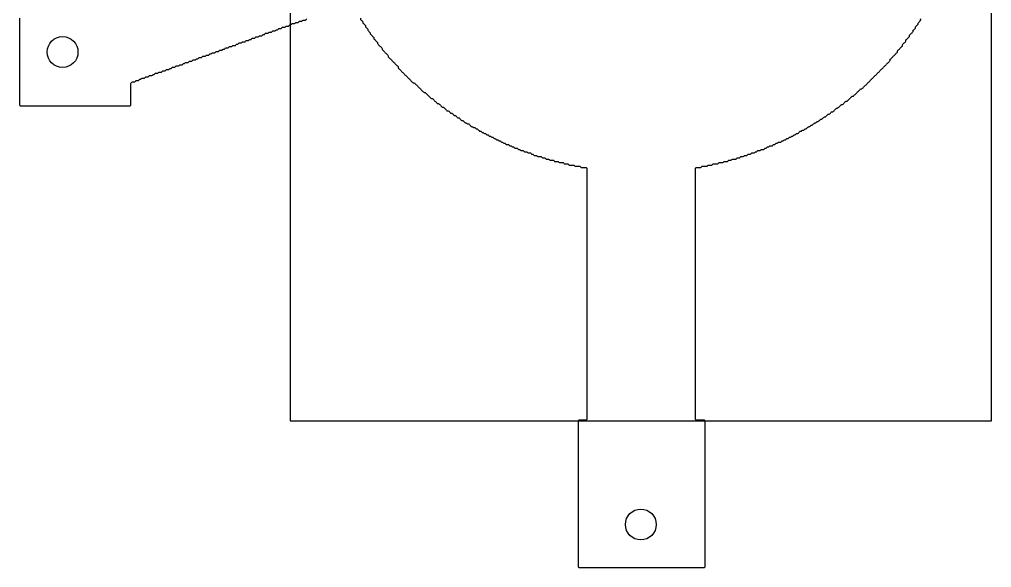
# Model space of a CAD drawing. Header units: millimetres. Extents: x -10 to 150, y -10 to 171.
# Drawn here: x -10.3 to 150.4, y -10.3 to 80.4 of the extents above; entities that cross this region are included whole.
import ezdxf

# ---------------------------------------------------------------- set-up
doc = ezdxf.new("R2010")
doc.units = ezdxf.units.MM
for name, color, linetype in [('HOLES', 1, 'Continuous'), ('POCKET', 5, 'Continuous'), ('PROFILE', 7, 'Continuous')]:
    doc.layers.add(name, color=color, linetype=linetype)

msp = doc.modelspace()

# ---------------------------------------------------------------- linework, layer by layer
at = {"layer": 'HOLES'}
for centre in [(-3.17, 75), (92.45, -3.17)]:
    msp.add_circle(centre, 2.55, dxfattribs=at)
at = {"layer": 'POCKET'}
msp.add_lwpolyline([(34.45, 14), (150.45, 14), (150.45, 147), (129, 147), (129, 168.09), (44.19, 168.09), (44.19, 123.29), (44.19, 123.29), (44.18, 123.15), (44.15, 123.01), (44.1, 122.87), (44.03, 122.75), (43.94, 122.63), (43.84, 122.53), (43.73, 122.45), (43.6, 122.38), (43.47, 122.33), (43.33, 122.3), (43.19, 122.29), (34.45, 122.29)], close=True, dxfattribs=at)
at = {"layer": 'PROFILE'}
for points in [[(-10.3, 80.6), (-10.3, 80.4), (-10.3, 80.2), (-10.3, 80), (-10.3, 79.8), (-10.3, 79.6), (-10.3, 79.4), (-10.3, 79.2), (-10.3, 79), (-10.3, 78.8), (-10.3, 78.6), (-10.3, 78.4), (-10.3, 78.2), (-10.3, 78), (-10.3, 77.8), (-10.3, 77.6), (-10.3, 77.4), (-10.3, 77.2), (-10.3, 77), (-10.3, 76.8), (-10.3, 76.6), (-10.3, 76.4), (-10.3, 76.2), (-10.3, 76), (-10.3, 75.8), (-10.3, 75.6), (-10.3, 75.4), (-10.3, 75.2), (-10.3, 75), (-10.3, 74.8), (-10.3, 74.6), (-10.3, 74.4), (-10.3, 74.2), (-10.3, 74), (-10.3, 73.8), (-10.3, 73.6), (-10.3, 73.4), (-10.3, 73.2), (-10.3, 73), (-10.3, 72.8), (-10.3, 72.6), (-10.3, 72.4), (-10.3, 72.2), (-10.3, 72), (-10.3, 71.8), (-10.3, 71.6), (-10.3, 71.4), (-10.3, 71.2), (-10.3, 71), (-10.3, 70.8), (-10.3, 70.6), (-10.3, 70.4), (-10.3, 70.2), (-10.3, 70), (-10.3, 69.8), (-10.3, 69.6), (-10.3, 69.4), (-10.3, 69.2), (-10.3, 69), (-10.3, 68.8), (-10.3, 68.6), (-10.3, 68.4), (-10.3, 68.2), (-10.3, 68), (-10.3, 67.8), (-10.3, 67.6), (-10.3, 67.4), (-10.3, 67.2), (-10.3, 67), (-10.3, 66.8), (-10.3, 66.6), (-10.3, 66.4), (-10.3, 66.2), (-10.2, 66.1), (-10, 66.1), (-9.8, 66.1), (-9.6, 66.1), (-9.4, 66.1), (-9.2, 66.1), (-9, 66.1), (-8.8, 66.1), (-8.6, 66.1), (-8.4, 66.1), (-8.2, 66.1), (-8, 66.1), (-7.8, 66.1), (-7.6, 66.1), (-7.4, 66.1), (-7.2, 66.1), (-7, 66.1), (-6.8, 66.1), (-6.6, 66.1), (-6.4, 66.1), (-6.2, 66.1), (-6, 66.1), (-5.8, 66.1), (-5.6, 66.1), (-5.4, 66.1), (-5.2, 66.1), (-5, 66.1), (-4.8, 66.1), (-4.6, 66.1), (-4.4, 66.1), (-4.2, 66.1), (-4, 66.1), (-3.8, 66.1), (-3.6, 66.1), (-3.4, 66.1), (-3.2, 66.1), (-3, 66.1), (-2.8, 66.1), (-2.6, 66.1), (-2.4, 66.1), (-2.2, 66.1), (-2, 66.1), (-1.8, 66.1), (-1.6, 66.1), (-1.4, 66.1), (-1.2, 66.1), (-1, 66.1), (-0.8, 66.1), (-0.6, 66.1), (-0.4, 66.1), (-0.2, 66.1), (0, 66.1), (0.2, 66.1), (0.4, 66.1), (0.6, 66.1), (0.8, 66.1), (1, 66.1), (1.2, 66.1), (1.4, 66.1), (1.6, 66.1), (1.8, 66.1), (2, 66.1), (2.2, 66.1), (2.4, 66.1), (2.6, 66.1), (2.8, 66.1), (3, 66.1), (3.2, 66.1), (3.4, 66.1), (3.6, 66.1), (3.8, 66.1), (4, 66.1), (4.2, 66.1), (4.4, 66.1), (4.6, 66.1), (4.8, 66.1), (5, 66.1), (5.2, 66.1), (5.4, 66.1), (5.6, 66.1), (5.8, 66.1), (6, 66.1), (6.2, 66.1), (6.4, 66.1), (6.6, 66.1), (6.8, 66.1), (7, 66.1), (7.2, 66.1), (7.4, 66.1), (7.6, 66.1), (7.8, 66.1), (8, 66.1), (8.1, 66.2), (8.1, 66.4), (8.1, 66.6), (8.1, 66.8), (8.1, 67), (8.1, 67.2), (8.1, 67.4), (8.1, 67.6), (8.1, 67.8), (8.1, 68), (8.1, 68.2), (8.1, 68.4), (8.1, 68.6), (8.1, 68.8), (8.1, 69), (8.1, 69.2), (8.1, 69.4), (8.1, 69.6), (8.1, 69.8), (8.2, 69.9), (8.3, 70), (8.4, 70.1), (8.6, 70.1), (8.8, 70.1), (8.9, 70.2), (9, 70.3), (9.2, 70.3), (9.4, 70.3), (9.5, 70.4), (9.6, 70.5), (9.8, 70.5), (9.9, 70.6), (10, 70.7), (10.2, 70.7), (10.4, 70.7), (10.5, 70.8), (10.6, 70.9), (10.8, 70.9), (11, 70.9), (11.1, 71), (11.2, 71.1), (11.4, 71.1), (11.6, 71.1), (11.7, 71.2), (11.8, 71.3), (12, 71.3), (12.1, 71.4), (12.2, 71.5), (12.4, 71.5), (12.6, 71.5), (12.7, 71.6), (12.8, 71.7), (13, 71.7), (13.2, 71.7), (13.3, 71.8), (13.4, 71.9), (13.6, 71.9), (13.8, 71.9), (13.9, 72), (14, 72.1), (14.2, 72.1), (14.4, 72.1), (14.5, 72.2), (14.6, 72.3), (14.8, 72.3), (14.9, 72.4), (15, 72.5), (15.2, 72.5), (15.4, 72.5), (15.5, 72.6), (15.6, 72.7), (15.8, 72.7), (16, 72.7), (16.1, 72.8), (16.2, 72.9), (16.4, 72.9), (16.6, 72.9), (16.7, 73), (16.8, 73.1), (17, 73.1), (17.1, 73.2), (17.2, 73.3), (17.4, 73.3), (17.6, 73.3), (17.7, 73.4), (17.8, 73.5), (18, 73.5), (18.2, 73.5), (18.3, 73.6), (18.4, 73.7), (18.6, 73.7), (18.8, 73.7), (18.9, 73.8), (19, 73.9), (19.2, 73.9), (19.3, 74), (19.4, 74.1), (19.6, 74.1), (19.8, 74.1), (19.9, 74.2), (20, 74.3), (20.2, 74.3), (20.4, 74.3), (20.5, 74.4), (20.6, 74.5), (20.8, 74.5), (21, 74.5), (21.1, 74.6), (21.2, 74.7), (21.4, 74.7), (21.5, 74.8), (21.6, 74.9), (21.8, 74.9), (22, 74.9), (22.1, 75), (22.2, 75.1), (22.4, 75.1), (22.6, 75.1), (22.7, 75.2), (22.8, 75.3), (23, 75.3), (23.2, 75.3), (23.3, 75.4), (23.4, 75.5), (23.6, 75.5), (23.7, 75.6), (23.8, 75.7), (24, 75.7), (24.2, 75.7), (24.3, 75.8), (24.4, 75.9), (24.6, 75.9), (24.8, 75.9), (24.9, 76), (25, 76.1), (25.2, 76.1), (25.4, 76.1), (25.5, 76.2), (25.6, 76.3), (25.8, 76.3), (25.9, 76.4), (26, 76.5), (26.2, 76.5), (26.4, 76.5), (26.5, 76.6), (26.6, 76.7), (26.8, 76.7), (27, 76.7), (27.1, 76.8), (27.2, 76.9), (27.4, 76.9), (27.6, 76.9), (27.7, 77), (27.8, 77.1), (28, 77.1), (28.1, 77.2), (28.2, 77.3), (28.4, 77.3), (28.6, 77.3), (28.7, 77.4), (28.8, 77.5), (29, 77.5), (29.2, 77.5), (29.3, 77.6), (29.4, 77.7), (29.6, 77.7), (29.8, 77.7), (29.9, 77.8), (30, 77.9), (30.2, 77.9), (30.3, 78), (30.4, 78.1), (30.6, 78.1), (30.8, 78.1), (30.9, 78.2), (31, 78.3), (31.2, 78.3), (31.4, 78.3), (31.5, 78.4), (31.6, 78.5), (31.8, 78.5), (32, 78.5), (32.1, 78.6), (32.2, 78.7), (32.4, 78.7), (32.5, 78.8), (32.6, 78.9), (32.8, 78.9), (33, 78.9), (33.1, 79), (33.2, 79.1), (33.4, 79.1), (33.6, 79.1), (33.7, 79.2), (33.8, 79.3), (34, 79.3), (34.2, 79.3), (34.3, 79.4), (34.4, 79.5), (34.6, 79.5), (34.7, 79.6), (34.8, 79.7), (35, 79.7), (35.2, 79.7), (35.3, 79.8), (35.4, 79.9), (35.6, 79.9), (35.8, 79.9), (35.9, 80), (36, 80.1), (36.2, 80.1), (36.4, 80.1), (36.5, 80.2), (36.6, 80.3), (36.8, 80.3), (37, 80.3), (37.1, 80.4), (37.2, 80.5)], [(46.1, 80.6), (46.1, 80.4), (46.2, 80.3), (46.3, 80.2), (46.4, 80.1), (46.5, 80), (46.5, 79.8), (46.6, 79.7), (46.7, 79.6), (46.8, 79.5), (46.9, 79.4), (46.9, 79.2), (47, 79.1), (47.1, 79), (47.2, 78.9), (47.3, 78.8), (47.3, 78.6), (47.4, 78.5), (47.5, 78.4), (47.6, 78.3), (47.7, 78.2), (47.7, 78), (47.8, 77.9), (47.9, 77.8), (48, 77.7), (48.1, 77.6), (48.2, 77.5), (48.3, 77.4), (48.3, 77.2), (48.4, 77.1), (48.5, 77), (48.6, 76.9), (48.7, 76.8), (48.8, 76.7), (48.9, 76.6), (48.9, 76.4), (49, 76.3), (49.1, 76.2), (49.2, 76.1), (49.3, 76), (49.4, 75.9), (49.5, 75.8), (49.6, 75.7), (49.7, 75.6), (49.7, 75.4), (49.8, 75.3), (49.9, 75.2), (50, 75.1), (50.1, 75), (50.2, 74.9), (50.3, 74.8), (50.4, 74.7), (50.5, 74.6), (50.6, 74.5), (50.7, 74.4), (50.7, 74.2), (50.8, 74.1), (50.9, 74), (51, 73.9), (51.1, 73.8), (51.2, 73.7), (51.3, 73.6), (51.4, 73.5), (51.5, 73.4), (51.6, 73.3), (51.7, 73.2), (51.8, 73.1), (51.9, 73), (52, 72.9), (52.1, 72.8), (52.2, 72.7), (52.3, 72.6), (52.3, 72.4), (52.4, 72.3), (52.5, 72.2), (52.6, 72.1), (52.7, 72), (52.8, 71.9), (52.9, 71.8), (53, 71.7), (53.1, 71.6), (53.2, 71.5), (53.3, 71.4), (53.4, 71.3), (53.5, 71.2), (53.6, 71.1), (53.7, 71), (53.8, 70.9), (53.9, 70.8), (54, 70.7), (54.1, 70.6), (54.2, 70.5), (54.3, 70.4), (54.4, 70.3), (54.5, 70.2), (54.6, 70.1), (54.7, 70), (54.8, 69.9), (55, 69.9), (55.1, 69.8), (55.2, 69.7), (55.3, 69.6), (55.4, 69.5), (55.5, 69.4), (55.6, 69.3), (55.7, 69.2), (55.8, 69.1), (55.9, 69), (56, 68.9), (56.1, 68.8), (56.2, 68.7), (56.3, 68.6), (56.4, 68.5), (56.5, 68.4), (56.6, 68.3), (56.8, 68.3), (56.9, 68.2), (57, 68.1), (57.1, 68), (57.2, 67.9), (57.3, 67.8), (57.4, 67.7), (57.5, 67.6), (57.6, 67.5), (57.7, 67.4), (57.8, 67.3), (58, 67.3), (58.1, 67.2), (58.2, 67.1), (58.3, 67), (58.4, 66.9), (58.5, 66.8), (58.6, 66.7), (58.7, 66.6), (58.8, 66.5), (59, 66.5), (59.1, 66.4), (59.2, 66.3), (59.3, 66.2), (59.4, 66.1), (59.5, 66), (59.6, 65.9), (59.8, 65.9), (59.9, 65.8), (60, 65.7), (60.1, 65.6), (60.2, 65.5), (60.3, 65.4), (60.4, 65.3), (60.6, 65.3), (60.7, 65.2), (60.8, 65.1), (60.9, 65), (61, 64.9), (61.2, 64.9), (61.3, 64.8), (61.4, 64.7), (61.5, 64.6), (61.6, 64.5), (61.8, 64.5), (61.9, 64.4), (62, 64.3), (62.1, 64.2), (62.2, 64.1), (62.4, 64.1), (62.5, 64), (62.6, 63.9), (62.7, 63.8), (62.8, 63.7), (63, 63.7), (63.1, 63.6), (63.2, 63.5), (63.3, 63.4), (63.4, 63.3), (63.6, 63.3), (63.7, 63.2), (63.8, 63.1), (64, 63.1), (64.1, 63), (64.2, 62.9), (64.3, 62.8), (64.4, 62.7), (64.6, 62.7), (64.7, 62.6), (64.8, 62.5), (65, 62.5), (65.1, 62.4), (65.2, 62.3), (65.4, 62.3), (65.5, 62.2), (65.6, 62.1), (65.7, 62), (65.8, 61.9), (66, 61.9), (66.1, 61.8), (66.2, 61.7), (66.4, 61.7), (66.5, 61.6), (66.6, 61.5), (66.8, 61.5), (66.9, 61.4), (67, 61.3), (67.2, 61.3), (67.3, 61.2), (67.4, 61.1), (67.6, 61.1), (67.7, 61), (67.8, 60.9), (68, 60.9), (68.1, 60.8), (68.2, 60.7), (68.4, 60.7), (68.5, 60.6), (68.6, 60.5), (68.8, 60.5), (68.9, 60.4), (69, 60.3), (69.2, 60.3), (69.3, 60.2), (69.4, 60.1), (69.6, 60.1), (69.7, 60), (69.8, 59.9), (70, 59.9), (70.1, 59.8), (70.2, 59.7), (70.4, 59.7), (70.6, 59.7), (70.7, 59.6), (70.8, 59.5), (71, 59.5), (71.1, 59.4), (71.2, 59.3), (71.4, 59.3), (71.5, 59.2), (71.6, 59.1), (71.8, 59.1), (72, 59.1), (72.1, 59), (72.2, 58.9), (72.4, 58.9), (72.5, 58.8), (72.6, 58.7), (72.8, 58.7), (73, 58.7), (73.1, 58.6), (73.2, 58.5), (73.4, 58.5), (73.6, 58.5), (73.7, 58.4), (73.8, 58.3), (74, 58.3), (74.2, 58.3), (74.3, 58.2), (74.4, 58.1), (74.6, 58.1), (74.7, 58), (74.8, 57.9), (75, 57.9), (75.2, 57.9), (75.3, 57.8), (75.4, 57.7), (75.6, 57.7), (75.8, 57.7), (76, 57.7), (76.1, 57.6), (76.2, 57.5), (76.4, 57.5), (76.6, 57.5), (76.7, 57.4), (76.8, 57.3), (77, 57.3), (77.2, 57.3), (77.3, 57.2), (77.4, 57.1), (77.6, 57.1), (77.8, 57.1), (78, 57.1), (78.1, 57), (78.2, 56.9), (78.4, 56.9), (78.6, 56.9), (78.8, 56.9), (78.9, 56.8), (79, 56.7), (79.2, 56.7), (79.4, 56.7), (79.6, 56.7), (79.7, 56.6), (79.8, 56.5), (80, 56.5), (80.2, 56.5), (80.4, 56.5), (80.5, 56.4), (80.6, 56.3), (80.8, 56.3), (81, 56.3), (81.2, 56.3), (81.4, 56.3), (81.5, 56.2), (81.6, 56.1), (81.8, 56.1), (82, 56.1), (82.2, 56.1), (82.4, 56.1), (82.5, 56), (82.6, 55.9), (82.8, 55.9), (83, 55.9), (83.2, 55.9), (83.4, 55.9), (83.5, 55.8), (83.5, 55.6), (83.5, 55.4), (83.5, 55.2), (83.5, 55), (83.5, 54.8), (83.5, 54.6), (83.5, 54.4), (83.5, 54.2), (83.5, 54), (83.5, 53.8), (83.5, 53.6), (83.5, 53.4), (83.5, 53.2), (83.5, 53), (83.5, 52.8), (83.5, 52.6), (83.5, 52.4), (83.5, 52.2), (83.5, 52), (83.5, 51.8), (83.5, 51.6), (83.5, 51.4), (83.5, 51.2), (83.5, 51), (83.5, 50.8), (83.5, 50.6), (83.5, 50.4), (83.5, 50.2), (83.5, 50), (83.5, 49.8), (83.5, 49.6), (83.5, 49.4), (83.5, 49.2), (83.5, 49), (83.5, 48.8), (83.5, 48.6), (83.5, 48.4), (83.5, 48.2), (83.5, 48), (83.5, 47.8), (83.5, 47.6), (83.5, 47.4), (83.5, 47.2), (83.5, 47), (83.5, 46.8), (83.5, 46.6), (83.5, 46.4), (83.5, 46.2), (83.5, 46), (83.5, 45.8), (83.5, 45.6), (83.5, 45.4), (83.5, 45.2), (83.5, 45), (83.5, 44.8), (83.5, 44.6), (83.5, 44.4), (83.5, 44.2), (83.5, 44), (83.5, 43.8), (83.5, 43.6), (83.5, 43.4), (83.5, 43.2), (83.5, 43), (83.5, 42.8), (83.5, 42.6), (83.5, 42.4), (83.5, 42.2), (83.5, 42), (83.5, 41.8), (83.5, 41.6), (83.5, 41.4), (83.5, 41.2), (83.5, 41), (83.5, 40.8), (83.5, 40.6), (83.5, 40.4), (83.5, 40.2), (83.5, 40), (83.5, 39.8), (83.5, 39.6), (83.5, 39.4), (83.5, 39.2), (83.5, 39), (83.5, 38.8), (83.5, 38.6), (83.5, 38.4), (83.5, 38.2), (83.5, 38), (83.5, 37.8), (83.5, 37.6), (83.5, 37.4), (83.5, 37.2), (83.5, 37), (83.5, 36.8), (83.5, 36.6), (83.5, 36.4), (83.5, 36.2), (83.5, 36), (83.5, 35.8), (83.5, 35.6), (83.5, 35.4), (83.5, 35.2), (83.5, 35), (83.5, 34.8), (83.5, 34.6), (83.5, 34.4), (83.5, 34.2), (83.5, 34), (83.5, 33.8), (83.5, 33.6), (83.5, 33.4), (83.5, 33.2), (83.5, 33), (83.5, 32.8), (83.5, 32.6), (83.5, 32.4), (83.5, 32.2), (83.5, 32), (83.5, 31.8), (83.5, 31.6), (83.5, 31.4), (83.5, 31.2), (83.5, 31), (83.5, 30.8), (83.5, 30.6), (83.5, 30.4), (83.5, 30.2), (83.5, 30), (83.5, 29.8), (83.5, 29.6), (83.5, 29.4), (83.5, 29.2), (83.5, 29), (83.5, 28.8), (83.5, 28.6), (83.5, 28.4), (83.5, 28.2), (83.5, 28), (83.5, 27.8), (83.5, 27.6), (83.5, 27.4), (83.5, 27.2), (83.5, 27), (83.5, 26.8), (83.5, 26.6), (83.5, 26.4), (83.5, 26.2), (83.5, 26), (83.5, 25.8), (83.5, 25.6), (83.5, 25.4), (83.5, 25.2), (83.5, 25), (83.5, 24.8), (83.5, 24.6), (83.5, 24.4), (83.5, 24.2), (83.5, 24), (83.5, 23.8), (83.5, 23.6), (83.5, 23.4), (83.5, 23.2), (83.5, 23), (83.5, 22.8), (83.5, 22.6), (83.5, 22.4), (83.5, 22.2), (83.5, 22), (83.5, 21.8), (83.5, 21.6), (83.5, 21.4), (83.5, 21.2), (83.5, 21), (83.5, 20.8), (83.5, 20.6), (83.5, 20.4), (83.5, 20.2), (83.5, 20), (83.5, 19.8), (83.5, 19.6), (83.5, 19.4), (83.5, 19.2), (83.5, 19), (83.5, 18.8), (83.5, 18.6), (83.5, 18.4), (83.5, 18.2), (83.5, 18), (83.5, 17.8), (83.5, 17.6), (83.5, 17.4), (83.5, 17.2), (83.5, 17), (83.5, 16.8), (83.5, 16.6), (83.5, 16.4), (83.5, 16.2), (83.5, 16), (83.5, 15.8), (83.5, 15.6), (83.5, 15.4), (83.5, 15.2), (83.5, 15), (83.5, 14.8), (83.5, 14.6), (83.5, 14.4), (83.5, 14.2), (83.4, 14.1), (83.2, 14.1), (83, 14.1), (82.8, 14.1), (82.6, 14.1), (82.4, 14.1), (82.2, 14.1), (82.1, 14), (82.1, 13.8), (82.1, 13.6), (82.1, 13.4), (82.1, 13.2), (82.1, 13), (82.1, 12.8), (82.1, 12.6), (82.1, 12.4), (82.1, 12.2), (82.1, 12), (82.1, 11.8), (82.1, 11.6), (82.1, 11.4), (82.1, 11.2), (82.1, 11), (82.1, 10.8), (82.1, 10.6), (82.1, 10.4), (82.1, 10.2), (82.1, 10), (82.1, 9.8), (82.1, 9.6), (82.1, 9.4), (82.1, 9.2), (82.1, 9), (82.1, 8.8), (82.1, 8.6), (82.1, 8.4), (82.1, 8.2), (82.1, 8), (82.1, 7.8), (82.1, 7.6), (82.1, 7.4), (82.1, 7.2), (82.1, 7), (82.1, 6.8), (82.1, 6.6), (82.1, 6.4), (82.1, 6.2), (82.1, 6), (82.1, 5.8), (82.1, 5.6), (82.1, 5.4), (82.1, 5.2), (82.1, 5), (82.1, 4.8), (82.1, 4.6), (82.1, 4.4), (82.1, 4.2), (82.1, 4), (82.1, 3.8), (82.1, 3.6), (82.1, 3.4), (82.1, 3.2), (82.1, 3), (82.1, 2.8), (82.1, 2.6), (82.1, 2.4), (82.1, 2.2), (82.1, 2), (82.1, 1.8), (82.1, 1.6), (82.1, 1.4), (82.1, 1.2), (82.1, 1), (82.1, 0.8), (82.1, 0.6), (82.1, 0.4), (82.1, 0.2), (82.1, 0), (82.1, -0.2), (82.1, -0.4), (82.1, -0.6), (82.1, -0.8), (82.1, -1), (82.1, -1.2), (82.1, -1.4), (82.1, -1.6), (82.1, -1.8), (82.1, -2), (82.1, -2.2), (82.1, -2.4), (82.1, -2.6), (82.1, -2.8), (82.1, -3), (82.1, -3.2), (82.1, -3.4), (82.1, -3.6), (82.1, -3.8), (82.1, -4), (82.1, -4.2), (82.1, -4.4), (82.1, -4.6), (82.1, -4.8), (82.1, -5), (82.1, -5.2), (82.1, -5.4), (82.1, -5.6), (82.1, -5.8), (82.1, -6), (82.1, -6.2), (82.1, -6.4), (82.1, -6.6), (82.1, -6.8), (82.1, -7), (82.1, -7.2), (82.1, -7.4), (82.1, -7.6), (82.1, -7.8), (82.1, -8), (82.1, -8.2), (82.1, -8.4), (82.1, -8.6), (82.1, -8.8), (82.1, -9), (82.1, -9.2), (82.1, -9.4), (82.1, -9.6), (82.1, -9.8), (82.1, -10), (82.1, -10.2), (82.2, -10.3), (82.2, -10.3), (82.4, -10.3), (82.6, -10.3), (82.8, -10.3), (83, -10.3), (83.2, -10.3), (83.4, -10.3), (83.6, -10.3), (83.8, -10.3), (84, -10.3), (84.2, -10.3), (84.4, -10.3), (84.6, -10.3), (84.8, -10.3), (85, -10.3), (85.2, -10.3), (85.4, -10.3), (85.6, -10.3), (85.8, -10.3), (86, -10.3), (86.2, -10.3), (86.4, -10.3), (86.6, -10.3), (86.8, -10.3), (87, -10.3), (87.2, -10.3), (87.4, -10.3), (87.6, -10.3), (87.8, -10.3), (88, -10.3), (88.2, -10.3), (88.4, -10.3), (88.6, -10.3), (88.8, -10.3), (89, -10.3), (89.2, -10.3), (89.4, -10.3), (89.6, -10.3), (89.8, -10.3), (90, -10.3), (90.2, -10.3), (90.4, -10.3), (90.6, -10.3), (90.8, -10.3), (91, -10.3), (91.2, -10.3), (91.4, -10.3), (91.6, -10.3), (91.8, -10.3), (92, -10.3), (92.2, -10.3), (92.4, -10.3), (92.6, -10.3), (92.8, -10.3), (93, -10.3), (93.2, -10.3), (93.4, -10.3), (93.6, -10.3), (93.8, -10.3), (94, -10.3), (94.2, -10.3), (94.4, -10.3), (94.6, -10.3), (94.8, -10.3), (95, -10.3), (95.2, -10.3), (95.4, -10.3), (95.6, -10.3), (95.8, -10.3), (96, -10.3), (96.2, -10.3), (96.4, -10.3), (96.6, -10.3), (96.8, -10.3), (97, -10.3), (97.2, -10.3), (97.4, -10.3), (97.6, -10.3), (97.8, -10.3), (98, -10.3), (98.2, -10.3), (98.4, -10.3), (98.6, -10.3), (98.8, -10.3), (99, -10.3), (99.2, -10.3), (99.4, -10.3), (99.6, -10.3), (99.8, -10.3), (100, -10.3), (100.2, -10.3), (100.4, -10.3), (100.6, -10.3), (100.8, -10.3), (101, -10.3), (101.2, -10.3), (101.4, -10.3), (101.6, -10.3), (101.8, -10.3), (102, -10.3), (102.2, -10.3), (102.4, -10.3), (102.6, -10.3), (102.8, -10.3), (103, -10.3), (103.1, -10.2), (103.1, -10), (103.1, -9.8), (103.1, -9.6), (103.1, -9.4), (103.1, -9.2), (103.1, -9), (103.1, -8.8), (103.1, -8.6), (103.1, -8.4), (103.1, -8.2), (103.1, -8), (103.1, -7.8), (103.1, -7.6), (103.1, -7.4), (103.1, -7.2), (103.1, -7), (103.1, -6.8), (103.1, -6.6), (103.1, -6.4), (103.1, -6.2), (103.1, -6), (103.1, -5.8), (103.1, -5.6), (103.1, -5.4), (103.1, -5.2), (103.1, -5), (103.1, -4.8), (103.1, -4.6), (103.1, -4.4), (103.1, -4.2), (103.1, -4), (103.1, -3.8), (103.1, -3.6), (103.1, -3.4), (103.1, -3.2), (103.1, -3), (103.1, -2.8), (103.1, -2.6), (103.1, -2.4), (103.1, -2.2), (103.1, -2), (103.1, -1.8), (103.1, -1.6), (103.1, -1.4), (103.1, -1.2), (103.1, -1), (103.1, -0.8), (103.1, -0.6), (103.1, -0.4), (103.1, -0.2), (103.1, 0), (103.1, 0.2), (103.1, 0.4), (103.1, 0.6), (103.1, 0.8), (103.1, 1), (103.1, 1.2), (103.1, 1.4), (103.1, 1.6), (103.1, 1.8), (103.1, 2), (103.1, 2.2), (103.1, 2.4), (103.1, 2.6), (103.1, 2.8), (103.1, 3), (103.1, 3.2), (103.1, 3.4), (103.1, 3.6), (103.1, 3.8), (103.1, 4), (103.1, 4.2), (103.1, 4.4), (103.1, 4.6), (103.1, 4.8), (103.1, 5), (103.1, 5.2), (103.1, 5.4), (103.1, 5.6), (103.1, 5.8), (103.1, 6), (103.1, 6.2), (103.1, 6.4), (103.1, 6.6), (103.1, 6.8), (103.1, 7), (103.1, 7.2), (103.1, 7.4), (103.1, 7.6), (103.1, 7.8), (103.1, 8), (103.1, 8.2), (103.1, 8.4), (103.1, 8.6), (103.1, 8.8), (103.1, 9), (103.1, 9.2), (103.1, 9.4), (103.1, 9.6), (103.1, 9.8), (103.1, 10), (103.1, 10.2), (103.1, 10.4), (103.1, 10.6), (103.1, 10.8), (103.1, 11), (103.1, 11.2), (103.1, 11.4), (103.1, 11.6), (103.1, 11.8), (103.1, 12), (103.1, 12.2), (103.1, 12.4), (103.1, 12.6), (103.1, 12.8), (103.1, 13), (103.1, 13.2), (103.1, 13.4), (103.1, 13.6), (103.1, 13.8), (103.1, 14), (103, 14.1), (102.8, 14.1), (102.6, 14.1), (102.4, 14.1), (102.2, 14.1), (102, 14.1), (101.8, 14.1), (101.6, 14.1), (101.5, 14.2), (101.5, 14.4), (101.5, 14.6), (101.5, 14.8), (101.5, 15), (101.5, 15.2), (101.5, 15.4), (101.5, 15.6), (101.5, 15.8), (101.5, 16), (101.5, 16.2), (101.5, 16.4), (101.5, 16.6), (101.5, 16.8), (101.5, 17), (101.5, 17.2), (101.5, 17.4), (101.5, 17.6), (101.5, 17.8), (101.5, 18), (101.5, 18.2), (101.5, 18.4), (101.5, 18.6), (101.5, 18.8), (101.5, 19), (101.5, 19.2), (101.5, 19.4), (101.5, 19.6), (101.5, 19.8), (101.5, 20), (101.5, 20.2), (101.5, 20.4), (101.5, 20.6), (101.5, 20.8), (101.5, 21), (101.5, 21.2), (101.5, 21.4), (101.5, 21.6), (101.5, 21.8), (101.5, 22), (101.5, 22.2), (101.5, 22.4), (101.5, 22.6), (101.5, 22.8), (101.5, 23), (101.5, 23.2), (101.5, 23.4), (101.5, 23.6), (101.5, 23.8), (101.5, 24), (101.5, 24.2), (101.5, 24.4), (101.5, 24.6), (101.5, 24.8), (101.5, 25), (101.5, 25.2), (101.5, 25.4), (101.5, 25.6), (101.5, 25.8), (101.5, 26), (101.5, 26.2), (101.5, 26.4), (101.5, 26.6), (101.5, 26.8), (101.5, 27), (101.5, 27.2), (101.5, 27.4), (101.5, 27.6), (101.5, 27.8), (101.5, 28), (101.5, 28.2), (101.5, 28.4), (101.5, 28.6), (101.5, 28.8), (101.5, 29), (101.5, 29.2), (101.5, 29.4), (101.5, 29.6), (101.5, 29.8), (101.5, 30), (101.5, 30.2), (101.5, 30.4), (101.5, 30.6), (101.5, 30.8), (101.5, 31), (101.5, 31.2), (101.5, 31.4), (101.5, 31.6), (101.5, 31.8), (101.5, 32), (101.5, 32.2), (101.5, 32.4), (101.5, 32.6), (101.5, 32.8), (101.5, 33), (101.5, 33.2), (101.5, 33.4), (101.5, 33.6), (101.5, 33.8), (101.5, 34), (101.5, 34.2), (101.5, 34.4), (101.5, 34.6), (101.5, 34.8), (101.5, 35), (101.5, 35.2), (101.5, 35.4), (101.5, 35.6), (101.5, 35.8), (101.5, 36), (101.5, 36.2), (101.5, 36.4), (101.5, 36.6), (101.5, 36.8), (101.5, 37), (101.5, 37.2), (101.5, 37.4), (101.5, 37.6), (101.5, 37.8), (101.5, 38), (101.5, 38.2), (101.5, 38.4), (101.5, 38.6), (101.5, 38.8), (101.5, 39), (101.5, 39.2), (101.5, 39.4), (101.5, 39.6), (101.5, 39.8), (101.5, 40), (101.5, 40.2), (101.5, 40.4), (101.5, 40.6), (101.5, 40.8), (101.5, 41), (101.5, 41.2), (101.5, 41.4), (101.5, 41.6), (101.5, 41.8), (101.5, 42), (101.5, 42.2), (101.5, 42.4), (101.5, 42.6), (101.5, 42.8), (101.5, 43), (101.5, 43.2), (101.5, 43.4), (101.5, 43.6), (101.5, 43.8), (101.5, 44), (101.5, 44.2), (101.5, 44.4), (101.5, 44.6), (101.5, 44.8), (101.5, 45), (101.5, 45.2), (101.5, 45.4), (101.5, 45.6), (101.5, 45.8), (101.5, 46), (101.5, 46.2), (101.5, 46.4), (101.5, 46.6), (101.5, 46.8), (101.5, 47), (101.5, 47.2), (101.5, 47.4), (101.5, 47.6), (101.5, 47.8), (101.5, 48), (101.5, 48.2), (101.5, 48.4), (101.5, 48.6), (101.5, 48.8), (101.5, 49), (101.5, 49.2), (101.5, 49.4), (101.5, 49.6), (101.5, 49.8), (101.5, 50), (101.5, 50.2), (101.5, 50.4), (101.5, 50.6), (101.5, 50.8), (101.5, 51), (101.5, 51.2), (101.5, 51.4), (101.5, 51.6), (101.5, 51.8), (101.5, 52), (101.5, 52.2), (101.5, 52.4), (101.5, 52.6), (101.5, 52.8), (101.5, 53), (101.5, 53.2), (101.5, 53.4), (101.5, 53.6), (101.5, 53.8), (101.5, 54), (101.5, 54.2), (101.5, 54.4), (101.5, 54.6), (101.5, 54.8), (101.5, 55), (101.5, 55.2), (101.5, 55.4), (101.5, 55.6), (101.5, 55.8), (101.6, 55.9), (101.8, 55.9), (102, 55.9), (102.2, 55.9), (102.4, 55.9), (102.5, 56), (102.6, 56.1), (102.8, 56.1), (103, 56.1), (103.2, 56.1), (103.4, 56.1), (103.5, 56.2), (103.6, 56.3), (103.8, 56.3), (104, 56.3), (104.2, 56.3), (104.3, 56.4), (104.4, 56.5), (104.6, 56.5), (104.8, 56.5), (105, 56.5), (105.2, 56.5), (105.3, 56.6), (105.4, 56.7), (105.6, 56.7), (105.8, 56.7), (106, 56.7), (106.1, 56.8), (106.2, 56.9), (106.4, 56.9), (106.6, 56.9), (106.8, 56.9), (106.9, 57), (107, 57.1), (107.2, 57.1), (107.4, 57.1), (107.5, 57.2), (107.6, 57.3), (107.8, 57.3), (108, 57.3), (108.2, 57.3), (108.3, 57.4), (108.4, 57.5), (108.6, 57.5), (108.8, 57.5), (108.9, 57.6), (109, 57.7), (109.2, 57.7), (109.4, 57.7), (109.5, 57.8), (109.6, 57.9), (109.8, 57.9), (110, 57.9), (110.1, 58), (110.2, 58.1), (110.4, 58.1), (110.6, 58.1), (110.7, 58.2), (110.8, 58.3), (111, 58.3), (111.2, 58.3), (111.3, 58.4), (111.4, 58.5), (111.6, 58.5), (111.7, 58.6), (111.8, 58.7), (112, 58.7), (112.2, 58.7), (112.3, 58.8), (112.4, 58.9), (112.6, 58.9), (112.8, 58.9), (112.9, 59), (113, 59.1), (113.2, 59.1), (113.3, 59.2), (113.4, 59.3), (113.6, 59.3), (113.7, 59.4), (113.8, 59.5), (114, 59.5), (114.2, 59.5), (114.3, 59.6), (114.4, 59.7), (114.6, 59.7), (114.7, 59.8), (114.8, 59.9), (115, 59.9), (115.1, 60), (115.2, 60.1), (115.4, 60.1), (115.6, 60.1), (115.7, 60.2), (115.8, 60.3), (116, 60.3), (116.1, 60.4), (116.2, 60.5), (116.4, 60.5), (116.5, 60.6), (116.6, 60.7), (116.8, 60.7), (116.9, 60.8), (117, 60.9), (117.2, 60.9), (117.3, 61), (117.4, 61.1), (117.6, 61.1), (117.7, 61.2), (117.8, 61.3), (118, 61.3), (118.1, 61.4), (118.2, 61.5), (118.4, 61.5), (118.5, 61.6), (118.6, 61.7), (118.7, 61.8), (118.8, 61.9), (119, 61.9), (119.1, 62), (119.2, 62.1), (119.4, 62.1), (119.5, 62.2), (119.6, 62.3), (119.8, 62.3), (119.9, 62.4), (120, 62.5), (120.1, 62.6), (120.2, 62.7), (120.4, 62.7), (120.5, 62.8), (120.6, 62.9), (120.8, 62.9), (120.9, 63), (121, 63.1), (121.1, 63.2), (121.2, 63.3), (121.4, 63.3), (121.5, 63.4), (121.6, 63.5), (121.8, 63.5), (121.9, 63.6), (122, 63.7), (122.1, 63.8), (122.2, 63.9), (122.4, 63.9), (122.5, 64), (122.6, 64.1), (122.7, 64.2), (122.8, 64.3), (123, 64.3), (123.1, 64.4), (123.2, 64.5), (123.3, 64.6), (123.4, 64.7), (123.6, 64.7), (123.7, 64.8), (123.8, 64.9), (123.9, 65), (124, 65.1), (124.2, 65.1), (124.3, 65.2), (124.4, 65.3), (124.5, 65.4), (124.6, 65.5), (124.7, 65.6), (124.8, 65.7), (125, 65.7), (125.1, 65.8), (125.2, 65.9), (125.3, 66), (125.4, 66.1), (125.5, 66.2), (125.6, 66.3), (125.8, 66.3), (125.9, 66.4), (126, 66.5), (126.1, 66.6), (126.2, 66.7), (126.3, 66.8), (126.4, 66.9), (126.6, 66.9), (126.7, 67), (126.8, 67.1), (126.9, 67.2), (127, 67.3), (127.1, 67.4), (127.2, 67.5), (127.3, 67.6), (127.4, 67.7), (127.6, 67.7), (127.7, 67.8), (127.8, 67.9), (127.9, 68), (128, 68.1), (128.1, 68.2), (128.2, 68.3), (128.3, 68.4), (128.4, 68.5), (128.5, 68.6), (128.6, 68.7), (128.7, 68.8), (128.8, 68.9), (129, 68.9), (129.1, 69), (129.2, 69.1), (129.3, 69.2), (129.4, 69.3), (129.5, 69.4), (129.6, 69.5), (129.7, 69.6), (129.8, 69.7), (129.9, 69.8), (130, 69.9), (130.1, 70), (130.2, 70.1), (130.3, 70.2), (130.4, 70.3), (130.5, 70.4), (130.6, 70.5), (130.7, 70.6), (130.8, 70.7), (130.9, 70.8), (131, 70.9), (131.1, 71), (131.2, 71.1), (131.3, 71.2), (131.4, 71.3), (131.5, 71.4), (131.6, 71.5), (131.7, 71.6), (131.8, 71.7), (131.9, 71.8), (132, 71.9), (132.1, 72), (132.2, 72.1), (132.3, 72.2), (132.4, 72.3), (132.5, 72.4), (132.6, 72.5), (132.7, 72.6), (132.8, 72.7), (132.9, 72.8), (133, 72.9), (133.1, 73), (133.2, 73.1), (133.3, 73.2), (133.4, 73.3), (133.5, 73.4), (133.6, 73.5), (133.7, 73.6), (133.7, 73.8), (133.8, 73.9), (133.9, 74), (134, 74.1), (134.1, 74.2), (134.2, 74.3), (134.3, 74.4), (134.4, 74.5), (134.5, 74.6), (134.6, 74.7), (134.7, 74.8), (134.8, 74.9), (134.9, 75), (134.9, 75.2), (135, 75.3), (135.1, 75.4), (135.2, 75.5), (135.3, 75.6), (135.4, 75.7), (135.5, 75.8), (135.6, 75.9), (135.7, 76), (135.7, 76.2), (135.8, 76.3), (135.9, 76.4), (136, 76.5), (136.1, 76.6), (136.2, 76.7), (136.3, 76.8), (136.3, 77), (136.4, 77.1), (136.5, 77.2), (136.6, 77.3), (136.7, 77.4), (136.8, 77.5), (136.9, 77.6), (136.9, 77.8), (137, 77.9), (137.1, 78), (137.2, 78.1), (137.3, 78.2), (137.4, 78.3), (137.5, 78.4), (137.5, 78.6), (137.6, 78.7), (137.7, 78.8), (137.8, 78.9), (137.9, 79), (137.9, 79.2), (138, 79.3), (138.1, 79.4), (138.2, 79.5), (138.3, 79.6), (138.3, 79.8), (138.4, 79.9), (138.5, 80), (138.6, 80.1), (138.7, 80.2), (138.7, 80.4), (138.8, 80.5)]]:
    msp.add_lwpolyline(points, dxfattribs=at)

doc.saveas('drawing.dxf')
